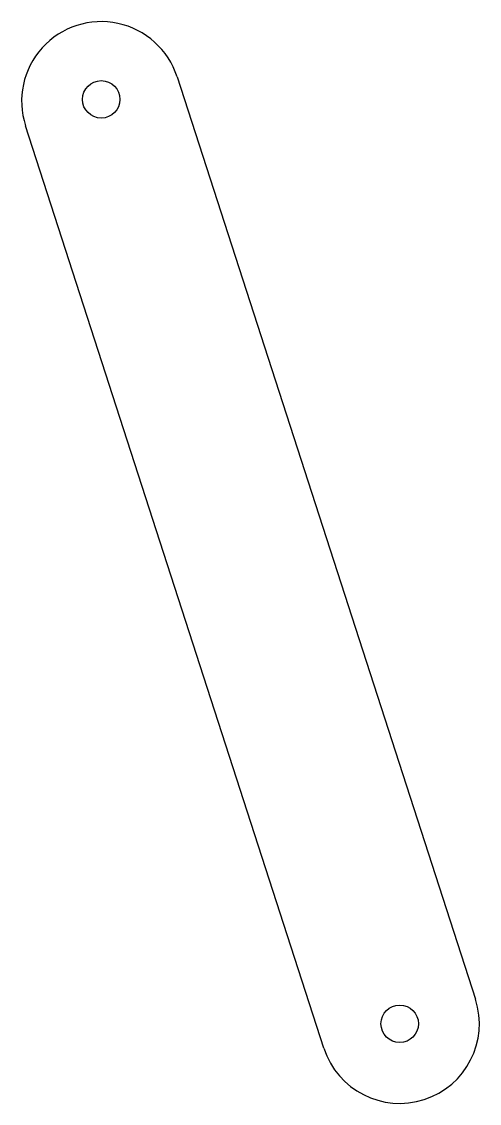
# Model space of a CAD drawing. Extents: x 41 to 138, y 16 to 247.
import ezdxf

# ---------------------------------------------------------------- set-up
doc = ezdxf.new("R2010")
doc.units = 0
doc.layers.get('0').update_dxf_attribs({"linetype": 'CONTINUOUS'})

msp = doc.modelspace()

# ---------------------------------------------------------------- linework, layer by layer
for p, q in [((73.91, 234.89), (137.63, 37.89)), ((105.28, 27.43), (41.56, 224.43))]:
    msp.add_line(p, q)
for centre in [(57.73, 230.06), (121.45, 32.66)]:
    msp.add_circle(centre, 4)
for centre, start, end in [((57.73, 229.66), 17.9242, 197.9242), ((121.45, 32.66), 197.9242, 17.9242)]:
    msp.add_arc(centre, 17, start, end)

doc.saveas('drawing.dxf')
